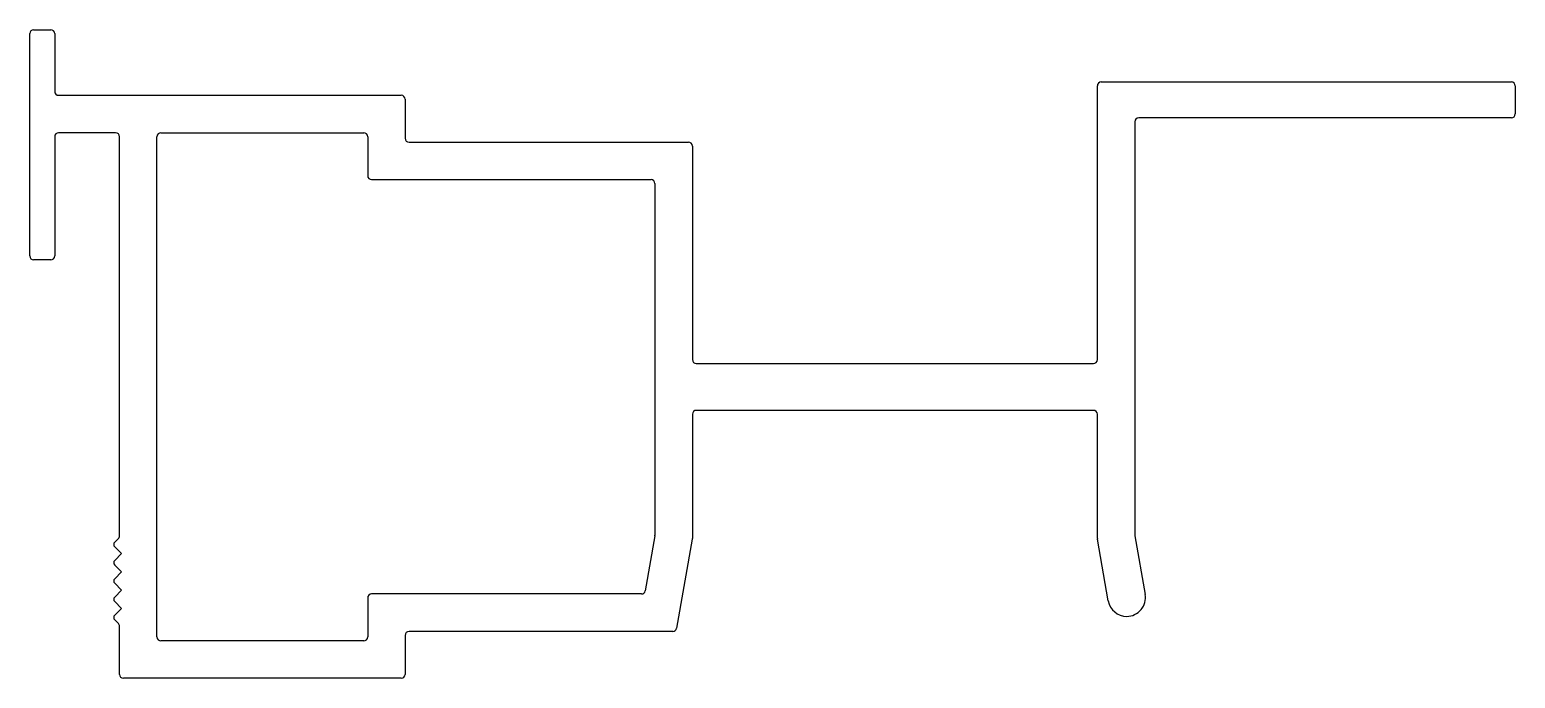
# Model space of a CAD drawing. Header units: inches. Extents: x -33.8 to 61.4, y 0 to 41.5.
import ezdxf

# ---------------------------------------------------------------- set-up
doc = ezdxf.new("R2010")
doc.units = ezdxf.units.IN
doc.header["$MEASUREMENT"] = 0
doc.layers.add('CLIP', color=7, linetype='Continuous')

msp = doc.modelspace()

# ---------------------------------------------------------------- linework, layer by layer
at = {"layer": 'CLIP', "color": 7}
for p, q in [((-33.79, 27.052), (-33.79, 41.295)), ((-33.54, 41.545), (-32.44, 41.545)), ((-32.19, 41.295), (-32.19, 37.592)), ((34.86, 38.198), (61.137, 38.198)), ((-31.94, 37.342), (-9.988, 37.342)), ((34.61, 20.414), (34.61, 37.948)), ((61.387, 37.948), (61.387, 36.148)), ((-9.738, 37.092), (-9.738, 34.592)), ((37.01, 35.648), (37.01, 9.169)), ((61.137, 35.898), (37.26, 35.898)), ((-32.19, 34.692), (-32.19, 27.052)), ((-28.288, 34.942), (-31.94, 34.942)), ((-28.038, 9.124), (-28.038, 34.692)), ((-25.638, 2.652), (-25.638, 34.692)), ((-25.388, 34.942), (-12.388, 34.942)), ((-12.138, 34.692), (-12.138, 32.192)), ((-9.488, 34.342), (8.415, 34.342)), ((8.665, 34.092), (8.665, 20.414)), ((-11.888, 31.942), (6.015, 31.942)), ((6.265, 31.692), (6.265, 9.169)), ((-32.44, 26.802), (-33.54, 26.802)), ((8.915, 20.164), (34.36, 20.164)), ((34.36, 17.164), (8.915, 17.164)), ((8.665, 16.914), (8.665, 8.959)), ((34.61, 8.959), (34.61, 16.914)), ((-28.347, 8.713), (-28.112, 8.948)), ((6.261, 9.126), (5.641, 5.609)), ((8.661, 8.916), (7.655, 3.209)), ((35.311, 4.961), (34.614, 8.916)), ((37.014, 9.126), (37.675, 5.377)), ((-27.906, 7.985), (-28.347, 8.425)), ((-28.347, 7.544), (-27.906, 7.985)), ((-27.906, 6.817), (-28.347, 7.257)), ((-28.347, 6.376), (-27.906, 6.817)), ((-27.906, 5.648), (-28.347, 6.089)), ((-28.347, 5.208), (-27.906, 5.648)), ((-27.906, 4.48), (-28.347, 4.92)), ((-12.138, 5.152), (-12.138, 2.652)), ((5.395, 5.402), (-11.888, 5.402)), ((-28.347, 4.039), (-27.906, 4.48)), ((-28.112, 3.517), (-28.347, 3.752)), ((-28.038, 0.252), (-28.038, 3.34)), ((7.409, 3.002), (-9.488, 3.002)), ((-12.388, 2.402), (-25.388, 2.402)), ((-9.738, 2.752), (-9.738, 0.252)), ((-9.988, 0.002), (-27.788, 0.002))]:
    msp.add_line(p, q, dxfattribs=at)
for centre, radius, start, end in [((-33.54, 41.295), 0.25, 90, 180), ((-32.44, 41.295), 0.25, 0, 90), ((34.86, 37.948), 0.25, 90, 180), ((61.137, 37.948), 0.25, 360, 90), ((-31.94, 37.592), 0.25, 180, 270), ((-9.988, 37.092), 0.25, 0, 90), ((37.26, 35.648), 0.25, 90, 180), ((61.137, 36.148), 0.25, 270, 0), ((-31.94, 34.692), 0.25, 90, 180), ((-28.288, 34.692), 0.25, 360, 90), ((-25.388, 34.692), 0.25, 90, 180), ((-12.388, 34.692), 0.25, 360, 90), ((-9.488, 34.592), 0.25, 180, 270), ((8.415, 34.092), 0.25, 360, 90), ((-11.888, 32.192), 0.25, 180, 270), ((6.015, 31.692), 0.25, 360, 90), ((-33.54, 27.052), 0.25, 180, 270), ((-32.44, 27.052), 0.25, 270, 0), ((8.915, 20.414), 0.25, 180, 270), ((34.36, 20.414), 0.25, 270, 0), ((8.915, 16.914), 0.25, 90, 180), ((34.36, 16.914), 0.25, 360, 90), ((-28.203, 8.569), 0.203, 135, 180), ((-28.203, 8.569), 0.203, 180, 225), ((-28.288, 9.124), 0.25, 315, 360), ((6.015, 9.169), 0.25, 350, 0), ((8.415, 8.959), 0.25, 350, 0), ((34.86, 8.959), 0.25, 180, 190), ((37.26, 9.169), 0.25, 180, 190), ((-28.203, 7.401), 0.203, 135, 180), ((-28.203, 7.401), 0.203, 180, 225), ((-28.203, 6.232), 0.203, 135, 180), ((-28.203, 6.232), 0.203, 180, 225), ((-28.203, 5.064), 0.203, 135, 180), ((-28.203, 5.064), 0.203, 180, 225), ((-11.888, 5.152), 0.25, 90, 180), ((5.395, 5.652), 0.25, 270, 350), ((36.493, 5.169), 1.2, 190, 270), ((36.493, 5.169), 1.2, 270, 10), ((-28.203, 3.896), 0.203, 135, 180), ((-28.203, 3.896), 0.203, 180, 225), ((-28.288, 3.34), 0.25, 360, 45), ((-9.488, 2.752), 0.25, 90, 180), ((7.409, 3.252), 0.25, 270, 350), ((-25.388, 2.652), 0.25, 180, 270), ((-12.388, 2.652), 0.25, 270, 360), ((-27.788, 0.252), 0.25, 180, 270), ((-9.988, 0.252), 0.25, 270, 360)]:
    msp.add_arc(centre, radius, start, end, dxfattribs=at)

doc.saveas('drawing.dxf')
